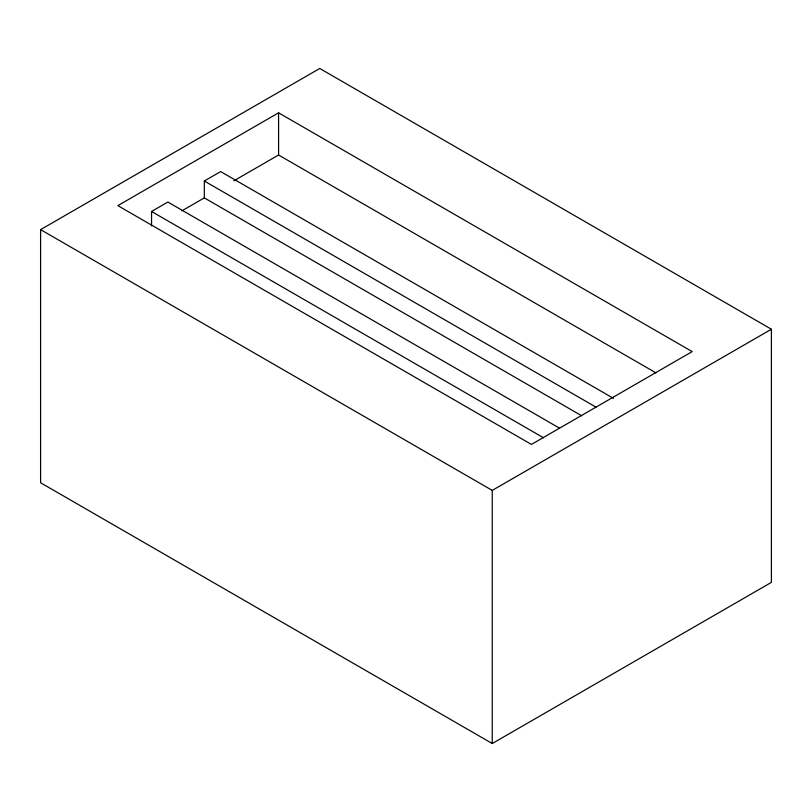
<?xml version="1.0" encoding="UTF-8"?>
<svg xmlns="http://www.w3.org/2000/svg" width="812" height="812" viewBox="0 0 812 812"><rect width="100%" height="100%" fill="white"/><g stroke="black" fill="none" stroke-linecap="round" stroke-linejoin="round"><path stroke-width="1.22" d="M40.6 229.634L319.745 68.472L771.4 329.236L771.4 582.366L492.255 743.528L40.6 482.764L40.6 229.634L492.255 490.397L771.4 329.236M278.587 112.817L117.831 205.629L531.424 444.418L692.189 351.606L278.587 112.817L278.587 155.001L655.984 372.891M151.55 225.939L151.55 211.475L167.871 202.056L559.529 428.178M581.707 415.774L204.32 197.884L204.32 181.005L220.661 171.576L613.405 398.327M181.807 210.887L204.32 197.884M233.775 180.873L278.587 155.001M204.32 181.005L595.967 407.127M151.55 211.475L543.553 437.8M492.255 490.397L492.255 743.528"/></g></svg>
